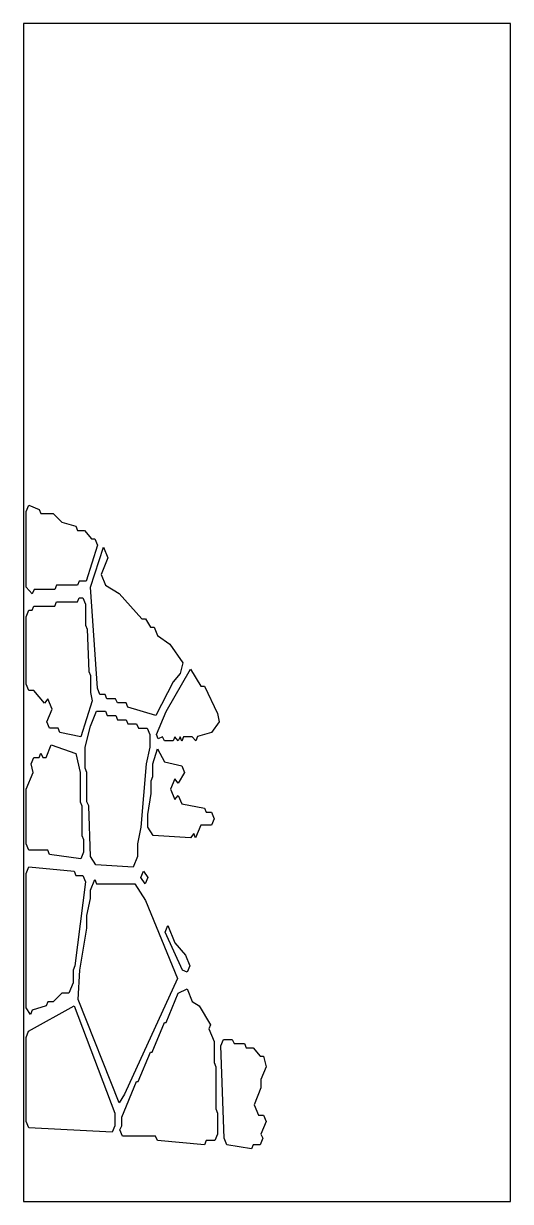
# Model space of a CAD drawing. Header units: millimetres. Extents: x 0 to 600, y 0 to 1450.
import ezdxf

# ---------------------------------------------------------------- set-up
doc = ezdxf.new("R2010")
doc.units = ezdxf.units.MM
doc.layers.add('OUTLINE', color=5, linetype='Continuous')
doc.layers.add('PIECE', color=3, linetype='Continuous')

msp = doc.modelspace()

# ---------------------------------------------------------------- linework, layer by layer
at = {"layer": 'OUTLINE'}
msp.add_lwpolyline([(0, 0), (600, 0), (600, 1450), (0, 1450), (0, 0)], close=True, dxfattribs=at)
at = {"layer": 'PIECE'}
for points in [[(3.1, 849.3), (6.4, 857.2), (19.4, 852), (21.5, 846.8), (36.5, 846.8), (47.2, 836.4), (64.4, 831.2), (66.5, 826.1), (75, 826.1), (83.6, 815.7), (87.9, 815.7), (91.2, 807.9), (77.2, 763.7), (68.6, 763.7), (66.5, 758.6), (40.8, 758.6), (38.6, 753.4), (12.9, 753.4), (10.7, 748.1), (3.1, 756), (3.1, 849.3)], [(115.6, 613.6), (113.5, 618.7), (102.8, 618.7), (100.6, 623.9), (94.2, 623.9), (91, 631.8), (82.4, 756.1), (98.6, 805.6), (104, 792.3), (95.5, 771.6), (100.8, 758.7), (117.9, 748.4), (145.8, 717.3), (150.1, 717.3), (156.5, 707), (160.8, 707), (165.1, 696.6), (180.1, 686.2), (196.2, 662.9), (192.9, 649.9), (184.4, 639.5), (162.9, 598), (128.5, 608.4), (126.4, 613.6), (115.6, 613.6)], [(28.8, 590.4), (35.2, 605.9), (30, 618.6), (25.7, 613.5), (12.8, 629.1), (6.4, 629.1), (3.1, 636.9), (3.1, 719.8), (6.4, 727.7), (10.6, 727.7), (12.8, 732.9), (38.5, 732.9), (40.6, 738), (66.4, 738), (68.5, 743.2), (72.9, 743.2), (76.2, 735.4), (76.2, 709.5), (78.3, 704.3), (80.5, 652.5), (82.6, 647.3), (82.6, 626.6), (84.7, 616.2), (70.8, 572.1), (44.9, 577.3), (42.8, 582.5), (32.1, 582.5), (28.8, 590.4)], [(218.6, 634.5), (222.9, 634.5), (239, 600.7), (241.2, 590.3), (231.5, 577.3), (214.4, 572.2), (212.2, 566.9), (207.8, 572.1), (197.2, 572.1), (195, 566.8), (192.9, 572), (190.7, 566.9), (186.5, 572), (184.4, 567), (173.5, 567), (171.4, 572.1), (166, 569.5), (163.8, 574.8), (175.6, 603.3), (205.7, 655.3), (218.6, 634.5)], [(82.4, 585.2), (89.9, 603.4), (100.8, 603.4), (102.9, 598.2), (113.6, 598.2), (115.8, 593), (126.5, 593), (128.6, 587.9), (139.4, 587.9), (141.5, 582.7), (152.2, 582.7), (155.5, 574.8), (155.5, 559.3), (151.2, 538.6), (144.7, 460.9), (140.5, 440.2), (140.5, 424.6), (135.1, 411.6), (88.9, 414.2), (82.4, 424.6), (80.3, 486.8), (78.1, 491.9), (78.1, 528.2), (76, 533.4), (76, 559.3), (82.4, 585.2)], [(9.5, 538.6), (12.8, 546.4), (19.2, 546.4), (21.4, 551.8), (23.6, 546.4), (27.8, 546.4), (34.2, 562), (64.4, 551.6), (69.7, 528.2), (69.7, 492), (71.9, 486.8), (71.9, 450.6), (74, 445.4), (74, 429.8), (70.8, 421.9), (32.1, 427.1), (29.9, 432.3), (6.4, 432.3), (3.1, 440.2), (3.1, 507.5), (11.7, 528.2), (9.5, 538.6)], [(159.5, 523.1), (159.5, 538.6), (165, 557), (173.6, 541.2), (195.1, 536.1), (198.3, 528.2), (190.7, 515.1), (186.5, 520.3), (181.2, 507.5), (186.5, 494.7), (190.7, 499.9), (195.1, 489.5), (222.9, 484.3), (225.1, 479.1), (231.5, 479.1), (234.8, 471.2), (231.5, 463.4), (218.6, 463.4), (212.1, 447.7), (210, 452.9), (205.8, 447.8), (159.6, 450.4), (153.1, 460.9), (153.1, 476.4), (157.4, 502.3), (157.4, 517.9), (159.5, 523.1)], [(55.8, 256.2), (47.2, 256.2), (36.5, 245.9), (30.1, 245.9), (27.9, 240.7), (10.8, 235.5), (8.6, 230.2), (3.1, 238.2), (3.1, 403.9), (6.4, 411.8), (62.2, 406.6), (64.4, 401.4), (72.9, 401.4), (76.2, 393.6), (63.3, 290), (61.2, 284.8), (61.2, 269.3), (55.8, 256.2)], [(144.5, 398.7), (147.8, 406.7), (153.3, 398.8), (150, 390.8), (144.5, 398.7)], [(124.4, 132), (117.8, 121.5), (67.4, 248.6), (69.5, 284.8), (78.1, 336.6), (78.1, 352.2), (82.4, 372.9), (82.4, 383.2), (87.9, 396.4), (90.1, 391.1), (137.2, 391.1), (150.1, 370.3), (189.8, 274.5), (124.4, 132)], [(177.9, 339.5), (186.5, 318.5), (199.4, 303), (204.8, 290), (201.5, 282.1), (196, 284.7), (174.5, 331.4), (177.9, 339.5)], [(175.6, 220.2), (190.6, 256.4), (201.5, 261.7), (207.9, 246.1), (216.5, 240.9), (230.5, 217.5), (228.3, 212.3), (234.7, 196.8), (234.7, 170.9), (236.9, 165.7), (236.9, 113.9), (239, 108.8), (239, 82.8), (235.8, 75), (225.1, 75), (222.9, 69.8), (164.9, 75), (162.8, 80.2), (122.1, 80.2), (118.8, 88), (121, 93.2), (121, 103.6), (139.2, 147.7), (141.4, 147.7), (156.4, 183.9), (158.5, 183.9), (173.5, 220.2), (175.6, 220.2)], [(6.3, 209.8), (62.2, 240.9), (112.6, 108.8), (112.6, 93.2), (109.4, 85.3), (6.4, 90.5), (3.1, 98.4), (3.1, 202), (6.3, 209.8)], [(299, 165.7), (292.6, 150.2), (292.6, 139.8), (284, 119.1), (289.4, 106.3), (295.8, 106.3), (299, 98.4), (292.6, 82.9), (294.8, 77.7), (291.5, 69.8), (282.9, 69.8), (280.8, 64.6), (250.6, 69.8), (247.4, 77.7), (243.1, 191.6), (246.4, 199.5), (257.2, 199.5), (259.4, 194.3), (272.2, 194.3), (274.4, 189.1), (282.9, 189.1), (291.5, 178.8), (295.8, 178.8), (299, 165.7)]]:
    msp.add_lwpolyline(points, close=True, dxfattribs=at)

doc.saveas('drawing.dxf')
